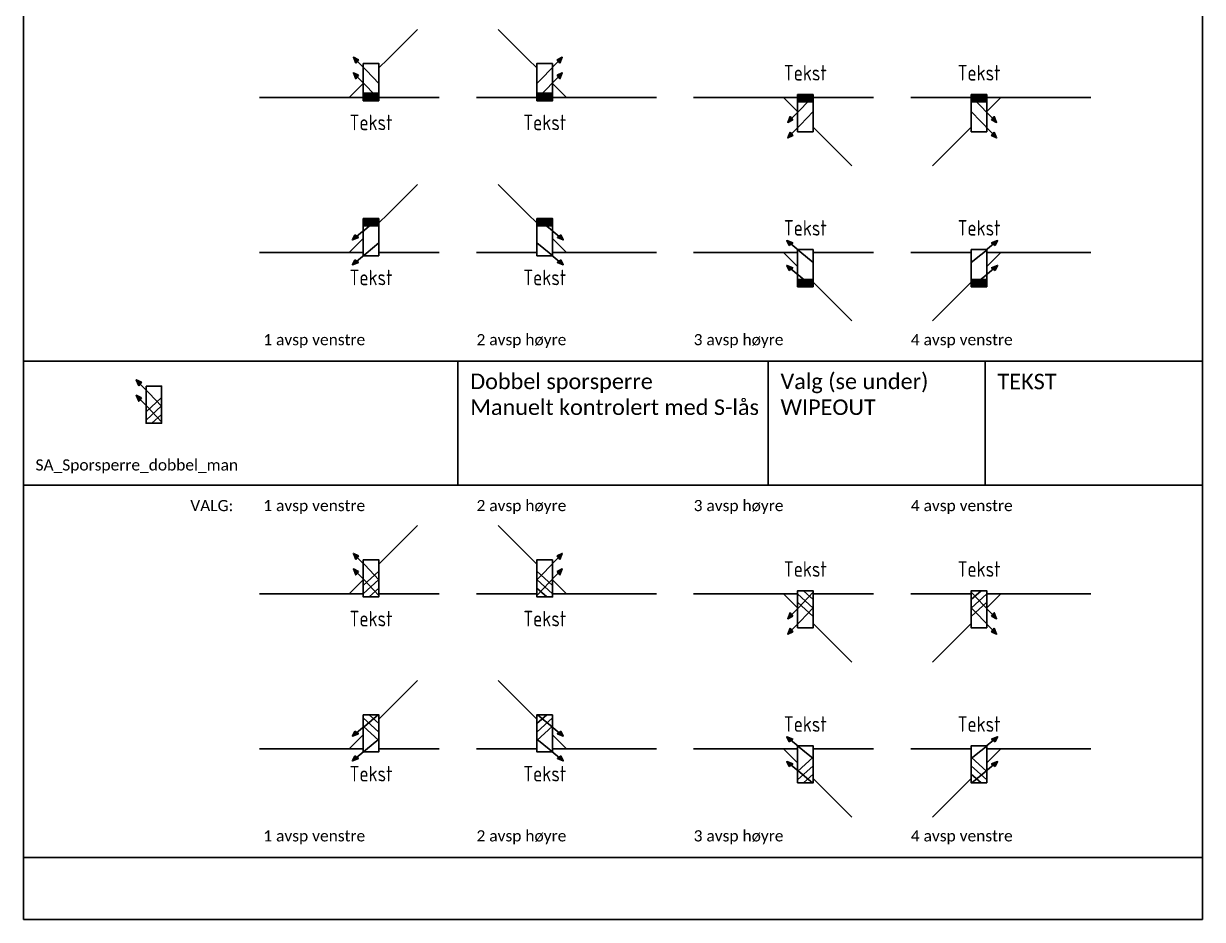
# Model space of a CAD drawing. Header units: millimetres. Extents: x -210 to 2500, y -2763 to 277.
# Drawn here: x 630 to 820, y -614 to -469.6 of the extents above; entities that cross this region are included whole.
import ezdxf
from ezdxf.enums import TextEntityAlignment as Align

# ---------------------------------------------------------------- set-up
doc = ezdxf.new("R2010")
doc.units = ezdxf.units.MM
for name, color, linetype in [('RAMME', 5, 'Continuous'), ('RAMME SYMBOLER', 4, 'Continuous'), ('RAMME TEKST', 7, 'Continuous'), ('SIG-Komponenter', 2, 'Continuous'), ('SIG-SPOR enlinje', 5, 'Continuous'), ('SIG_ATT_Tekst25', 2, 'Continuous')]:
    doc.layers.add(name, color=color, linetype=linetype)
doc.layers.add('Wipeout', color=7, linetype='Continuous', true_color=0xfffefd)
doc.styles.add('Calibri', font='calibri.ttf')
doc.styles.add('ISOCP', font='isocp.shx', dxfattribs={"width": 0.9})

# ---------------------------------------------------------------- blocks, each defined once
blk = doc.blocks.new('*U361')
at = {"color": 0, "linetype": 'ByBlock', "lineweight": -2, "elevation": 1}
blk.add_lwpolyline([(1.1, 5.96), (1.17, 6.04), (1.05, 6.1)], close=True, dxfattribs=at)
at = {"color": 0, "linetype": 'ByBlock', "lineweight": -2}
blk.add_lwpolyline([(1.17, 3.54), (1.1, 3.46), (1.05, 3.6)], close=True, dxfattribs=at)
at = {"layer": 'SIG_ATT_Tekst25', "style": 'ISOCP', "width": 0.9}
blk.add_attdef('TEKST', text='', height=2.5, dxfattribs=at).set_placement((3.5, -4, -2), align=Align.MIDDLE_CENTER)
blk.add_wipeout([(2.25, -0.5), (4.75, -0.5), (4.75, 5.5), (2.25, 5.5)]).dxf.layer = 'Wipeout'
at = {"linetype": 'ByBlock', "lineweight": -2}
h = blk.add_hatch(color=0, dxfattribs=at)
h.dxf.hatch_style = 1
h.paths.add_polyline_path([(1.05, 5.55), (1.48, 6.11), (0.67, 6.51)])
h = blk.add_hatch(color=0, dxfattribs=at)
h.dxf.hatch_style = 1
h.paths.add_polyline_path([(1.48, 3.61), (1.05, 3.05), (0.67, 4.01)])
h = blk.add_hatch(color=0, dxfattribs=at)
h.dxf.hatch_style = 1
h.paths.add_polyline_path([(2.25, -0.5), (4.75, -0.5), (4.75, 0.7), (2.25, 0.7)])
at = {"color": 0, "linetype": 'ByBlock', "lineweight": -2}
for p, q in [((4.75, 2.25, 1), (0.67, 6.51, 1)), ((4.75, 2.25, 1), (0.67, 6.51, 1)), ((2.85, 0.1), (4.15, 0.1))]:
    blk.add_line(p, q, dxfattribs=at)
at = {"color": 0, "linetype": 'ByBlock', "lineweight": -2, "elevation": 1}
for points in [[(1.05, 5.55), (1.48, 6.11), (0.67, 6.51)], [(1.08, 5.75), (1.33, 6.08), (0.86, 6.31)]]:
    blk.add_lwpolyline(points, close=True, dxfattribs=at)
at = {"color": 0, "linetype": 'ByBlock', "lineweight": -2}
for points in [[(1.48, 3.61), (1.05, 3.05), (0.67, 4.01), (1.48, 3.61)], [(0.67, 4.01), (4.75, -0.25)]]:
    blk.add_lwpolyline(points, dxfattribs=at)
for points in [[(1.33, 3.58), (1.08, 3.25), (0.86, 3.81)], [(2.25, 5.5), (4.75, 5.5), (4.75, -0.5), (2.25, -0.5)], [(2.25, -0.5), (4.75, -0.5), (4.75, 0.7), (2.25, 0.7)], [(2.3, -0.45), (4.7, -0.45), (4.7, 0.65), (2.3, 0.65)], [(2.35, -0.4), (4.65, -0.4), (4.65, 0.6), (2.35, 0.6)], [(2.4, -0.35), (4.6, -0.35), (4.6, 0.55), (2.4, 0.55)], [(2.45, -0.3), (4.55, -0.3), (4.55, 0.5), (2.45, 0.5)], [(2.5, -0.25), (4.5, -0.25), (4.5, 0.45), (2.5, 0.45)], [(2.55, -0.2), (4.45, -0.2), (4.45, 0.4), (2.55, 0.4)], [(2.6, -0.15), (4.4, -0.15), (4.4, 0.35), (2.6, 0.35)], [(2.65, -0.1), (4.35, -0.1), (4.35, 0.3), (2.65, 0.3)], [(2.7, -0.05), (4.3, -0.05), (4.3, 0.25), (2.7, 0.25)], [(2.75, 0), (4.25, 0), (4.25, 0.2), (2.75, 0.2)], [(2.8, 0.05), (4.2, 0.05), (4.2, 0.15), (2.8, 0.15)]]:
    blk.add_lwpolyline(points, close=True, dxfattribs=at)
blk = doc.blocks.new('*U362')
at = {"color": 0, "linetype": 'ByBlock', "lineweight": -2, "elevation": 1}
blk.add_lwpolyline([(-1.1, 5.96), (-1.17, 6.04), (-1.05, 6.1)], close=True, dxfattribs=at)
at = {"color": 0, "linetype": 'ByBlock', "lineweight": -2}
blk.add_lwpolyline([(-1.17, 3.54), (-1.1, 3.46), (-1.05, 3.6)], close=True, dxfattribs=at)
at = {"layer": 'SIG_ATT_Tekst25', "style": 'ISOCP', "width": 0.9}
blk.add_attdef('TEKST', text='', height=2.5, dxfattribs=at).set_placement((-3.5, -4, -2), align=Align.MIDDLE_CENTER)
blk.add_wipeout([(-2.25, -0.5), (-4.75, -0.5), (-4.75, 5.5), (-2.25, 5.5)]).dxf.layer = 'Wipeout'
at = {"linetype": 'ByBlock', "lineweight": -2}
h = blk.add_hatch(color=0, dxfattribs=at)
h.dxf.hatch_style = 1
h.paths.add_polyline_path([(-1.05, 5.55), (-1.48, 6.11), (-0.67, 6.51)])
h = blk.add_hatch(color=0, dxfattribs=at)
h.dxf.hatch_style = 1
h.paths.add_polyline_path([(-1.48, 3.61), (-1.05, 3.05), (-0.67, 4.01)])
h = blk.add_hatch(color=0, dxfattribs=at)
h.dxf.hatch_style = 1
h.paths.add_polyline_path([(-2.25, -0.5), (-4.75, -0.5), (-4.75, 0.7), (-2.25, 0.7)])
at = {"color": 0, "linetype": 'ByBlock', "lineweight": -2}
for p, q in [((-4.75, 2.25, 1), (-0.67, 6.51, 1)), ((-4.75, 2.25, 1), (-0.67, 6.51, 1)), ((-2.85, 0.1), (-4.15, 0.1))]:
    blk.add_line(p, q, dxfattribs=at)
at = {"color": 0, "linetype": 'ByBlock', "lineweight": -2, "elevation": 1}
for points in [[(-1.05, 5.55), (-1.48, 6.11), (-0.67, 6.51)], [(-1.08, 5.75), (-1.33, 6.08), (-0.86, 6.31)]]:
    blk.add_lwpolyline(points, close=True, dxfattribs=at)
at = {"color": 0, "linetype": 'ByBlock', "lineweight": -2}
for points in [[(-2.25, 5.5), (-4.75, 5.5), (-4.75, -0.5), (-2.25, -0.5)], [(-1.33, 3.58), (-1.08, 3.25), (-0.86, 3.81)], [(-2.25, -0.5), (-4.75, -0.5), (-4.75, 0.7), (-2.25, 0.7)], [(-2.3, -0.45), (-4.7, -0.45), (-4.7, 0.65), (-2.3, 0.65)], [(-2.35, -0.4), (-4.65, -0.4), (-4.65, 0.6), (-2.35, 0.6)], [(-2.4, -0.35), (-4.6, -0.35), (-4.6, 0.55), (-2.4, 0.55)], [(-2.45, -0.3), (-4.55, -0.3), (-4.55, 0.5), (-2.45, 0.5)], [(-2.5, -0.25), (-4.5, -0.25), (-4.5, 0.45), (-2.5, 0.45)], [(-2.55, -0.2), (-4.45, -0.2), (-4.45, 0.4), (-2.55, 0.4)], [(-2.6, -0.15), (-4.4, -0.15), (-4.4, 0.35), (-2.6, 0.35)], [(-2.65, -0.1), (-4.35, -0.1), (-4.35, 0.3), (-2.65, 0.3)], [(-2.7, -0.05), (-4.3, -0.05), (-4.3, 0.25), (-2.7, 0.25)], [(-2.75, 0), (-4.25, 0), (-4.25, 0.2), (-2.75, 0.2)], [(-2.8, 0.05), (-4.2, 0.05), (-4.2, 0.15), (-2.8, 0.15)]]:
    blk.add_lwpolyline(points, close=True, dxfattribs=at)
for points in [[(-0.67, 4.01), (-4.75, -0.25)], [(-1.48, 3.61), (-1.05, 3.05), (-0.67, 4.01), (-1.48, 3.61)]]:
    blk.add_lwpolyline(points, dxfattribs=at)
blk = doc.blocks.new('*U363')
at = {"color": 0, "linetype": 'ByBlock', "lineweight": -2}
blk.add_lwpolyline([(1.17, -3.54), (1.1, -3.46), (1.05, -3.6)], close=True, dxfattribs=at)
at = {"color": 0, "linetype": 'ByBlock', "lineweight": -2, "elevation": 1}
blk.add_lwpolyline([(1.1, -5.96), (1.17, -6.04), (1.05, -6.1)], close=True, dxfattribs=at)
at = {"layer": 'SIG_ATT_Tekst25', "style": 'ISOCP', "width": 0.9}
blk.add_attdef('TEKST', text='', height=2.5, dxfattribs=at).set_placement((3.5, 4, -2), align=Align.MIDDLE_CENTER)
blk.add_wipeout([(2.25, 0.5), (4.75, 0.5), (4.75, -5.5), (2.25, -5.5)]).dxf.layer = 'Wipeout'
at = {"linetype": 'ByBlock', "lineweight": -2}
h = blk.add_hatch(color=0, dxfattribs=at)
h.dxf.hatch_style = 1
h.paths.add_polyline_path([(2.25, 0.5), (4.75, 0.5), (4.75, -0.7), (2.25, -0.7)])
h = blk.add_hatch(color=0, dxfattribs=at)
h.dxf.hatch_style = 1
h.paths.add_polyline_path([(1.48, -3.61), (1.05, -3.05), (0.67, -4.01)])
h = blk.add_hatch(color=0, dxfattribs=at)
h.dxf.hatch_style = 1
h.paths.add_polyline_path([(1.05, -5.55), (1.48, -6.11), (0.67, -6.51)])
at = {"color": 0, "linetype": 'ByBlock', "lineweight": -2}
for p, q in [((2.85, -0.1), (4.15, -0.1)), ((4.75, -2.25, 1), (0.67, -6.51, 1)), ((4.75, -2.25, 1), (0.67, -6.51, 1))]:
    blk.add_line(p, q, dxfattribs=at)
for points in [[(0.67, -4.01), (4.75, 0.25)], [(1.48, -3.61), (1.05, -3.05), (0.67, -4.01), (1.48, -3.61)]]:
    blk.add_lwpolyline(points, dxfattribs=at)
for points in [[(2.25, -5.5), (4.75, -5.5), (4.75, 0.5), (2.25, 0.5)], [(2.25, 0.5), (4.75, 0.5), (4.75, -0.7), (2.25, -0.7)], [(2.3, 0.45), (4.7, 0.45), (4.7, -0.65), (2.3, -0.65)], [(2.35, 0.4), (4.65, 0.4), (4.65, -0.6), (2.35, -0.6)], [(2.4, 0.35), (4.6, 0.35), (4.6, -0.55), (2.4, -0.55)], [(2.45, 0.3), (4.55, 0.3), (4.55, -0.5), (2.45, -0.5)], [(2.5, 0.25), (4.5, 0.25), (4.5, -0.45), (2.5, -0.45)], [(2.55, 0.2), (4.45, 0.2), (4.45, -0.4), (2.55, -0.4)], [(2.6, 0.15), (4.4, 0.15), (4.4, -0.35), (2.6, -0.35)], [(2.65, 0.1), (4.35, 0.1), (4.35, -0.3), (2.65, -0.3)], [(2.7, 0.05), (4.3, 0.05), (4.3, -0.25), (2.7, -0.25)], [(2.75, 0), (4.25, 0), (4.25, -0.2), (2.75, -0.2)], [(2.8, -0.05), (4.2, -0.05), (4.2, -0.15), (2.8, -0.15)], [(1.33, -3.58), (1.08, -3.25), (0.86, -3.81)]]:
    blk.add_lwpolyline(points, close=True, dxfattribs=at)
at = {"color": 0, "linetype": 'ByBlock', "lineweight": -2, "elevation": 1}
for points in [[(1.05, -5.55), (1.48, -6.11), (0.67, -6.51)], [(1.08, -5.75), (1.33, -6.08), (0.86, -6.31)]]:
    blk.add_lwpolyline(points, close=True, dxfattribs=at)
blk = doc.blocks.new('*U364')
at = {"color": 0, "linetype": 'ByBlock', "lineweight": -2}
blk.add_lwpolyline([(-1.17, -3.54), (-1.1, -3.46), (-1.05, -3.6)], close=True, dxfattribs=at)
at = {"color": 0, "linetype": 'ByBlock', "lineweight": -2, "elevation": 1}
blk.add_lwpolyline([(-1.1, -5.96), (-1.17, -6.04), (-1.05, -6.1)], close=True, dxfattribs=at)
at = {"layer": 'SIG_ATT_Tekst25', "style": 'ISOCP', "width": 0.9}
blk.add_attdef('TEKST', text='', height=2.5, dxfattribs=at).set_placement((-3.5, 4, -2), align=Align.MIDDLE_CENTER)
blk.add_wipeout([(-2.25, 0.5), (-4.75, 0.5), (-4.75, -5.5), (-2.25, -5.5)]).dxf.layer = 'Wipeout'
at = {"linetype": 'ByBlock', "lineweight": -2}
h = blk.add_hatch(color=0, dxfattribs=at)
h.dxf.hatch_style = 1
h.paths.add_polyline_path([(-2.25, 0.5), (-4.75, 0.5), (-4.75, -0.7), (-2.25, -0.7)])
h = blk.add_hatch(color=0, dxfattribs=at)
h.dxf.hatch_style = 1
h.paths.add_polyline_path([(-1.48, -3.61), (-1.05, -3.05), (-0.67, -4.01)])
h = blk.add_hatch(color=0, dxfattribs=at)
h.dxf.hatch_style = 1
h.paths.add_polyline_path([(-1.05, -5.55), (-1.48, -6.11), (-0.67, -6.51)])
at = {"color": 0, "linetype": 'ByBlock', "lineweight": -2}
for p, q in [((-2.85, -0.1), (-4.15, -0.1)), ((-4.75, -2.25, 1), (-0.67, -6.51, 1)), ((-4.75, -2.25, 1), (-0.67, -6.51, 1))]:
    blk.add_line(p, q, dxfattribs=at)
for points in [[(-2.25, -5.5), (-4.75, -5.5), (-4.75, 0.5), (-2.25, 0.5)], [(-2.25, 0.5), (-4.75, 0.5), (-4.75, -0.7), (-2.25, -0.7)], [(-2.3, 0.45), (-4.7, 0.45), (-4.7, -0.65), (-2.3, -0.65)], [(-2.35, 0.4), (-4.65, 0.4), (-4.65, -0.6), (-2.35, -0.6)], [(-2.4, 0.35), (-4.6, 0.35), (-4.6, -0.55), (-2.4, -0.55)], [(-2.45, 0.3), (-4.55, 0.3), (-4.55, -0.5), (-2.45, -0.5)], [(-2.5, 0.25), (-4.5, 0.25), (-4.5, -0.45), (-2.5, -0.45)], [(-2.55, 0.2), (-4.45, 0.2), (-4.45, -0.4), (-2.55, -0.4)], [(-2.6, 0.15), (-4.4, 0.15), (-4.4, -0.35), (-2.6, -0.35)], [(-2.65, 0.1), (-4.35, 0.1), (-4.35, -0.3), (-2.65, -0.3)], [(-2.7, 0.05), (-4.3, 0.05), (-4.3, -0.25), (-2.7, -0.25)], [(-2.75, 0), (-4.25, 0), (-4.25, -0.2), (-2.75, -0.2)], [(-2.8, -0.05), (-4.2, -0.05), (-4.2, -0.15), (-2.8, -0.15)], [(-1.33, -3.58), (-1.08, -3.25), (-0.86, -3.81)]]:
    blk.add_lwpolyline(points, close=True, dxfattribs=at)
for points in [[(-0.67, -4.01), (-4.75, 0.25)], [(-1.48, -3.61), (-1.05, -3.05), (-0.67, -4.01), (-1.48, -3.61)]]:
    blk.add_lwpolyline(points, dxfattribs=at)
at = {"color": 0, "linetype": 'ByBlock', "lineweight": -2, "elevation": 1}
for points in [[(-1.05, -5.55), (-1.48, -6.11), (-0.67, -6.51)], [(-1.08, -5.75), (-1.33, -6.08), (-0.86, -6.31)]]:
    blk.add_lwpolyline(points, close=True, dxfattribs=at)
blk = doc.blocks.new('*U365')
at = {"color": 0, "linetype": 'ByBlock', "lineweight": -2}
for points in [[(0.95, 2.71), (1.27, 2.46), (0.72, 2.24)], [(0.98, 2.55), (1.07, 2.49), (0.92, 2.43)], [(0.95, -1.29), (1.27, -1.54), (0.72, -1.76)], [(0.98, -1.44), (1.07, -1.51), (0.92, -1.57)]]:
    blk.add_lwpolyline(points, close=True, dxfattribs=at)
at = {"layer": 'SIG_ATT_Tekst25', "style": 'ISOCP', "width": 0.9}
blk.add_attdef('TEKST', text='', height=2.5, dxfattribs=at).set_placement((3.5, -4, -2), align=Align.MIDDLE_CENTER)
blk.add_wipeout([(2.25, -0.5), (4.75, -0.5), (4.75, 5.5), (2.25, 5.5)]).dxf.layer = 'Wipeout'
at = {"linetype": 'ByBlock', "lineweight": -2}
h = blk.add_hatch(color=0, dxfattribs=at)
h.dxf.hatch_style = 1
h.paths.add_polyline_path([(2.25, 4.3), (4.75, 4.3), (4.75, 5.5), (2.25, 5.5)])
h = blk.add_hatch(color=0, dxfattribs=at)
h.dxf.hatch_style = 1
h.paths.add_polyline_path([(0.91, 2.86), (1.47, 2.43), (0.51, 2.05)])
h = blk.add_hatch(color=0, dxfattribs=at)
h.dxf.hatch_style = 1
h.paths.add_polyline_path([(0.91, -1.14), (1.47, -1.57), (0.51, -1.94)])
at = {"color": 0, "linetype": 'ByBlock', "lineweight": -2}
for p, q in [((4.66, 5.5), (0.51, 2.05)), ((2.85, 4.9), (4.15, 4.9)), ((4.75, 1.58), (0.51, -1.94))]:
    blk.add_line(p, q, dxfattribs=at)
for points in [[(2.25, 5.5), (4.75, 5.5), (4.75, -0.5), (2.25, -0.5)], [(2.25, 4.3), (4.75, 4.3), (4.75, 5.5), (2.25, 5.5)], [(2.3, 4.35), (4.7, 4.35), (4.7, 5.45), (2.3, 5.45)], [(2.35, 4.4), (4.65, 4.4), (4.65, 5.4), (2.35, 5.4)], [(2.4, 4.45), (4.6, 4.45), (4.6, 5.35), (2.4, 5.35)], [(2.45, 4.5), (4.55, 4.5), (4.55, 5.3), (2.45, 5.3)], [(2.5, 4.55), (4.5, 4.55), (4.5, 5.25), (2.5, 5.25)], [(2.55, 4.6), (4.45, 4.6), (4.45, 5.2), (2.55, 5.2)], [(2.6, 4.65), (4.4, 4.65), (4.4, 5.15), (2.6, 5.15)], [(2.65, 4.7), (4.35, 4.7), (4.35, 5.1), (2.65, 5.1)], [(2.7, 4.75), (4.3, 4.75), (4.3, 5.05), (2.7, 5.05)], [(2.75, 4.8), (4.25, 4.8), (4.25, 5), (2.75, 5)], [(2.8, 4.85), (4.2, 4.85), (4.2, 4.95), (2.8, 4.95)], [(0.91, 2.86), (1.47, 2.43), (0.51, 2.05)], [(0.91, -1.14), (1.47, -1.57), (0.51, -1.94)]]:
    blk.add_lwpolyline(points, close=True, dxfattribs=at)
blk = doc.blocks.new('*U366')
at = {"color": 0, "linetype": 'ByBlock', "lineweight": -2}
for points in [[(-0.95, 2.71), (-1.27, 2.46), (-0.72, 2.24)], [(-0.98, 2.55), (-1.07, 2.49), (-0.92, 2.43)], [(-0.95, -1.29), (-1.27, -1.54), (-0.72, -1.76)], [(-0.98, -1.44), (-1.07, -1.51), (-0.92, -1.57)]]:
    blk.add_lwpolyline(points, close=True, dxfattribs=at)
at = {"layer": 'SIG_ATT_Tekst25', "style": 'ISOCP', "width": 0.9}
blk.add_attdef('TEKST', text='', height=2.5, dxfattribs=at).set_placement((-3.5, -4, -2), align=Align.MIDDLE_CENTER)
blk.add_wipeout([(-2.25, -0.5), (-4.75, -0.5), (-4.75, 5.5), (-2.25, 5.5)]).dxf.layer = 'Wipeout'
at = {"linetype": 'ByBlock', "lineweight": -2}
h = blk.add_hatch(color=0, dxfattribs=at)
h.dxf.hatch_style = 1
h.paths.add_polyline_path([(-2.25, 4.3), (-4.75, 4.3), (-4.75, 5.5), (-2.25, 5.5)])
h = blk.add_hatch(color=0, dxfattribs=at)
h.dxf.hatch_style = 1
h.paths.add_polyline_path([(-0.91, 2.86), (-1.47, 2.43), (-0.51, 2.05)])
h = blk.add_hatch(color=0, dxfattribs=at)
h.dxf.hatch_style = 1
h.paths.add_polyline_path([(-0.91, -1.14), (-1.47, -1.57), (-0.51, -1.94)])
at = {"color": 0, "linetype": 'ByBlock', "lineweight": -2}
for p, q in [((-4.66, 5.5), (-0.51, 2.05)), ((-2.85, 4.9), (-4.15, 4.9)), ((-4.75, 1.58), (-0.51, -1.94))]:
    blk.add_line(p, q, dxfattribs=at)
for points in [[(-2.25, 5.5), (-4.75, 5.5), (-4.75, -0.5), (-2.25, -0.5)], [(-2.25, 4.3), (-4.75, 4.3), (-4.75, 5.5), (-2.25, 5.5)], [(-2.3, 4.35), (-4.7, 4.35), (-4.7, 5.45), (-2.3, 5.45)], [(-2.35, 4.4), (-4.65, 4.4), (-4.65, 5.4), (-2.35, 5.4)], [(-2.4, 4.45), (-4.6, 4.45), (-4.6, 5.35), (-2.4, 5.35)], [(-2.45, 4.5), (-4.55, 4.5), (-4.55, 5.3), (-2.45, 5.3)], [(-2.5, 4.55), (-4.5, 4.55), (-4.5, 5.25), (-2.5, 5.25)], [(-2.55, 4.6), (-4.45, 4.6), (-4.45, 5.2), (-2.55, 5.2)], [(-2.6, 4.65), (-4.4, 4.65), (-4.4, 5.15), (-2.6, 5.15)], [(-2.65, 4.7), (-4.35, 4.7), (-4.35, 5.1), (-2.65, 5.1)], [(-2.7, 4.75), (-4.3, 4.75), (-4.3, 5.05), (-2.7, 5.05)], [(-2.75, 4.8), (-4.25, 4.8), (-4.25, 5), (-2.75, 5)], [(-2.8, 4.85), (-4.2, 4.85), (-4.2, 4.95), (-2.8, 4.95)], [(-0.91, 2.86), (-1.47, 2.43), (-0.51, 2.05)], [(-0.91, -1.14), (-1.47, -1.57), (-0.51, -1.94)]]:
    blk.add_lwpolyline(points, close=True, dxfattribs=at)
blk = doc.blocks.new('*U367')
at = {"color": 0, "linetype": 'ByBlock', "lineweight": -2}
for points in [[(0.95, 1.29), (1.27, 1.54), (0.72, 1.76)], [(0.98, 1.44), (1.07, 1.51), (0.92, 1.57)], [(0.95, -2.71), (1.27, -2.46), (0.72, -2.24)], [(0.98, -2.55), (1.07, -2.49), (0.92, -2.43)]]:
    blk.add_lwpolyline(points, close=True, dxfattribs=at)
at = {"layer": 'SIG_ATT_Tekst25', "style": 'ISOCP', "width": 0.9}
blk.add_attdef('TEKST', text='', height=2.5, dxfattribs=at).set_placement((3.5, 4, -2), align=Align.MIDDLE_CENTER)
blk.add_wipeout([(2.25, 0.5), (4.75, 0.5), (4.75, -5.5), (2.25, -5.5)]).dxf.layer = 'Wipeout'
at = {"linetype": 'ByBlock', "lineweight": -2}
h = blk.add_hatch(color=0, dxfattribs=at)
h.dxf.hatch_style = 1
h.paths.add_polyline_path([(0.91, 1.14), (1.47, 1.57), (0.51, 1.94)])
h = blk.add_hatch(color=0, dxfattribs=at)
h.dxf.hatch_style = 1
h.paths.add_polyline_path([(0.91, -2.86), (1.47, -2.43), (0.51, -2.05)])
h = blk.add_hatch(color=0, dxfattribs=at)
h.dxf.hatch_style = 1
h.paths.add_polyline_path([(2.25, -4.3), (4.75, -4.3), (4.75, -5.5), (2.25, -5.5)])
at = {"color": 0, "linetype": 'ByBlock', "lineweight": -2}
for p, q in [((4.75, -1.58), (0.51, 1.94)), ((4.66, -5.5), (0.51, -2.05)), ((2.85, -4.9), (4.15, -4.9))]:
    blk.add_line(p, q, dxfattribs=at)
for points in [[(0.91, 1.14), (1.47, 1.57), (0.51, 1.94)], [(2.25, -5.5), (4.75, -5.5), (4.75, 0.5), (2.25, 0.5)], [(0.91, -2.86), (1.47, -2.43), (0.51, -2.05)], [(2.25, -4.3), (4.75, -4.3), (4.75, -5.5), (2.25, -5.5)], [(2.3, -4.35), (4.7, -4.35), (4.7, -5.45), (2.3, -5.45)], [(2.35, -4.4), (4.65, -4.4), (4.65, -5.4), (2.35, -5.4)], [(2.4, -4.45), (4.6, -4.45), (4.6, -5.35), (2.4, -5.35)], [(2.45, -4.5), (4.55, -4.5), (4.55, -5.3), (2.45, -5.3)], [(2.5, -4.55), (4.5, -4.55), (4.5, -5.25), (2.5, -5.25)], [(2.55, -4.6), (4.45, -4.6), (4.45, -5.2), (2.55, -5.2)], [(2.6, -4.65), (4.4, -4.65), (4.4, -5.15), (2.6, -5.15)], [(2.65, -4.7), (4.35, -4.7), (4.35, -5.1), (2.65, -5.1)], [(2.7, -4.75), (4.3, -4.75), (4.3, -5.05), (2.7, -5.05)], [(2.75, -4.8), (4.25, -4.8), (4.25, -5), (2.75, -5)], [(2.8, -4.85), (4.2, -4.85), (4.2, -4.95), (2.8, -4.95)]]:
    blk.add_lwpolyline(points, close=True, dxfattribs=at)
blk = doc.blocks.new('*U368')
at = {"color": 0, "linetype": 'ByBlock', "lineweight": -2}
for points in [[(-0.95, 1.29), (-1.27, 1.54), (-0.72, 1.76)], [(-0.98, 1.44), (-1.07, 1.51), (-0.92, 1.57)], [(-0.95, -2.71), (-1.27, -2.46), (-0.72, -2.24)], [(-0.98, -2.55), (-1.07, -2.49), (-0.92, -2.43)]]:
    blk.add_lwpolyline(points, close=True, dxfattribs=at)
at = {"layer": 'SIG_ATT_Tekst25', "style": 'ISOCP', "width": 0.9}
blk.add_attdef('TEKST', text='', height=2.5, dxfattribs=at).set_placement((-3.5, 4, -2), align=Align.MIDDLE_CENTER)
blk.add_wipeout([(-2.25, 0.5), (-4.75, 0.5), (-4.75, -5.5), (-2.25, -5.5)]).dxf.layer = 'Wipeout'
at = {"linetype": 'ByBlock', "lineweight": -2}
h = blk.add_hatch(color=0, dxfattribs=at)
h.dxf.hatch_style = 1
h.paths.add_polyline_path([(-0.91, 1.14), (-1.47, 1.57), (-0.51, 1.94)])
h = blk.add_hatch(color=0, dxfattribs=at)
h.dxf.hatch_style = 1
h.paths.add_polyline_path([(-0.91, -2.86), (-1.47, -2.43), (-0.51, -2.05)])
h = blk.add_hatch(color=0, dxfattribs=at)
h.dxf.hatch_style = 1
h.paths.add_polyline_path([(-2.25, -4.3), (-4.75, -4.3), (-4.75, -5.5), (-2.25, -5.5)])
at = {"color": 0, "linetype": 'ByBlock', "lineweight": -2}
for p, q in [((-4.75, -1.58), (-0.51, 1.94)), ((-4.66, -5.5), (-0.51, -2.05)), ((-2.85, -4.9), (-4.15, -4.9))]:
    blk.add_line(p, q, dxfattribs=at)
for points in [[(-0.91, 1.14), (-1.47, 1.57), (-0.51, 1.94)], [(-2.25, -5.5), (-4.75, -5.5), (-4.75, 0.5), (-2.25, 0.5)], [(-0.91, -2.86), (-1.47, -2.43), (-0.51, -2.05)], [(-2.25, -4.3), (-4.75, -4.3), (-4.75, -5.5), (-2.25, -5.5)], [(-2.3, -4.35), (-4.7, -4.35), (-4.7, -5.45), (-2.3, -5.45)], [(-2.35, -4.4), (-4.65, -4.4), (-4.65, -5.4), (-2.35, -5.4)], [(-2.4, -4.45), (-4.6, -4.45), (-4.6, -5.35), (-2.4, -5.35)], [(-2.45, -4.5), (-4.55, -4.5), (-4.55, -5.3), (-2.45, -5.3)], [(-2.5, -4.55), (-4.5, -4.55), (-4.5, -5.25), (-2.5, -5.25)], [(-2.55, -4.6), (-4.45, -4.6), (-4.45, -5.2), (-2.55, -5.2)], [(-2.6, -4.65), (-4.4, -4.65), (-4.4, -5.15), (-2.6, -5.15)], [(-2.65, -4.7), (-4.35, -4.7), (-4.35, -5.1), (-2.65, -5.1)], [(-2.7, -4.75), (-4.3, -4.75), (-4.3, -5.05), (-2.7, -5.05)], [(-2.75, -4.8), (-4.25, -4.8), (-4.25, -5), (-2.75, -5)], [(-2.8, -4.85), (-4.2, -4.85), (-4.2, -4.95), (-2.8, -4.95)]]:
    blk.add_lwpolyline(points, close=True, dxfattribs=at)
blk = doc.blocks.new('*U369')
at = {"color": 0, "linetype": 'ByBlock', "lineweight": -2, "elevation": 1}
blk.add_lwpolyline([(1.1, 5.96), (1.17, 6.04), (1.05, 6.1)], close=True, dxfattribs=at)
at = {"color": 0, "linetype": 'ByBlock', "lineweight": -2}
blk.add_lwpolyline([(1.17, 3.54), (1.1, 3.46), (1.05, 3.6)], close=True, dxfattribs=at)
at = {"layer": 'SIG_ATT_Tekst25', "style": 'ISOCP', "width": 0.9}
blk.add_attdef('TEKST', text='', height=2.5, dxfattribs=at).set_placement((3.5, -4, -2), align=Align.MIDDLE_CENTER)
blk.add_wipeout([(2.25, -0.5), (4.75, -0.5), (4.75, 5.5), (2.25, 5.5)]).dxf.layer = 'Wipeout'
at = {"linetype": 'ByBlock', "lineweight": -2}
h = blk.add_hatch(color=0, dxfattribs=at)
h.dxf.hatch_style = 1
h.paths.add_polyline_path([(1.05, 5.55), (1.48, 6.11), (0.67, 6.51)])
h = blk.add_hatch(color=0, dxfattribs=at)
h.dxf.hatch_style = 1
h.paths.add_polyline_path([(1.48, 3.61), (1.05, 3.05), (0.67, 4.01)])
at = {"color": 0, "linetype": 'ByBlock', "lineweight": -2}
for p, q in [((4.75, 2.25, 1), (0.67, 6.51, 1)), ((4.75, 2.25, 1), (0.67, 6.51, 1)), ((4.75, 3.65), (2.25, 1.36)), ((4.75, 2.29), (2.25, 0)), ((4.75, 0.93), (3.18, -0.5))]:
    blk.add_line(p, q, dxfattribs=at)
at = {"color": 0, "linetype": 'ByBlock', "lineweight": -2, "elevation": 1}
for points in [[(1.05, 5.55), (1.48, 6.11), (0.67, 6.51)], [(1.08, 5.75), (1.33, 6.08), (0.86, 6.31)]]:
    blk.add_lwpolyline(points, close=True, dxfattribs=at)
at = {"color": 0, "linetype": 'ByBlock', "lineweight": -2}
for points in [[(1.48, 3.61), (1.05, 3.05), (0.67, 4.01), (1.48, 3.61)], [(0.67, 4.01), (4.75, -0.25)]]:
    blk.add_lwpolyline(points, dxfattribs=at)
for points in [[(1.33, 3.58), (1.08, 3.25), (0.86, 3.81)], [(2.25, 5.5), (4.75, 5.5), (4.75, -0.5), (2.25, -0.5)]]:
    blk.add_lwpolyline(points, close=True, dxfattribs=at)
blk = doc.blocks.new('*U370')
at = {"color": 0, "linetype": 'ByBlock', "lineweight": -2, "elevation": 1}
blk.add_lwpolyline([(-1.1, 5.96), (-1.17, 6.04), (-1.05, 6.1)], close=True, dxfattribs=at)
at = {"color": 0, "linetype": 'ByBlock', "lineweight": -2}
blk.add_lwpolyline([(-1.17, 3.54), (-1.1, 3.46), (-1.05, 3.6)], close=True, dxfattribs=at)
at = {"layer": 'SIG_ATT_Tekst25', "style": 'ISOCP', "width": 0.9}
blk.add_attdef('TEKST', text='', height=2.5, dxfattribs=at).set_placement((-3.5, -4, -2), align=Align.MIDDLE_CENTER)
blk.add_wipeout([(-2.25, -0.5), (-4.75, -0.5), (-4.75, 5.5), (-2.25, 5.5)]).dxf.layer = 'Wipeout'
at = {"linetype": 'ByBlock', "lineweight": -2}
h = blk.add_hatch(color=0, dxfattribs=at)
h.dxf.hatch_style = 1
h.paths.add_polyline_path([(-1.05, 5.55), (-1.48, 6.11), (-0.67, 6.51)])
h = blk.add_hatch(color=0, dxfattribs=at)
h.dxf.hatch_style = 1
h.paths.add_polyline_path([(-1.48, 3.61), (-1.05, 3.05), (-0.67, 4.01)])
at = {"color": 0, "linetype": 'ByBlock', "lineweight": -2}
for p, q in [((-4.75, 2.25, 1), (-0.67, 6.51, 1)), ((-4.75, 2.25, 1), (-0.67, 6.51, 1)), ((-4.75, 3.65), (-2.25, 1.36)), ((-4.75, 2.29), (-2.25, 0)), ((-4.75, 0.93), (-3.18, -0.5))]:
    blk.add_line(p, q, dxfattribs=at)
at = {"color": 0, "linetype": 'ByBlock', "lineweight": -2, "elevation": 1}
for points in [[(-1.05, 5.55), (-1.48, 6.11), (-0.67, 6.51)], [(-1.08, 5.75), (-1.33, 6.08), (-0.86, 6.31)]]:
    blk.add_lwpolyline(points, close=True, dxfattribs=at)
at = {"color": 0, "linetype": 'ByBlock', "lineweight": -2}
for points in [[(-2.25, 5.5), (-4.75, 5.5), (-4.75, -0.5), (-2.25, -0.5)], [(-1.33, 3.58), (-1.08, 3.25), (-0.86, 3.81)]]:
    blk.add_lwpolyline(points, close=True, dxfattribs=at)
for points in [[(-0.67, 4.01), (-4.75, -0.25)], [(-1.48, 3.61), (-1.05, 3.05), (-0.67, 4.01), (-1.48, 3.61)]]:
    blk.add_lwpolyline(points, dxfattribs=at)
blk = doc.blocks.new('*U371')
at = {"color": 0, "linetype": 'ByBlock', "lineweight": -2}
blk.add_lwpolyline([(1.17, -3.54), (1.1, -3.46), (1.05, -3.6)], close=True, dxfattribs=at)
at = {"color": 0, "linetype": 'ByBlock', "lineweight": -2, "elevation": 1}
blk.add_lwpolyline([(1.1, -5.96), (1.17, -6.04), (1.05, -6.1)], close=True, dxfattribs=at)
at = {"layer": 'SIG_ATT_Tekst25', "style": 'ISOCP', "width": 0.9}
blk.add_attdef('TEKST', text='', height=2.5, dxfattribs=at).set_placement((3.5, 4, -2), align=Align.MIDDLE_CENTER)
blk.add_wipeout([(2.25, 0.5), (4.75, 0.5), (4.75, -5.5), (2.25, -5.5)]).dxf.layer = 'Wipeout'
at = {"linetype": 'ByBlock', "lineweight": -2}
h = blk.add_hatch(color=0, dxfattribs=at)
h.dxf.hatch_style = 1
h.paths.add_polyline_path([(1.48, -3.61), (1.05, -3.05), (0.67, -4.01)])
h = blk.add_hatch(color=0, dxfattribs=at)
h.dxf.hatch_style = 1
h.paths.add_polyline_path([(1.05, -5.55), (1.48, -6.11), (0.67, -6.51)])
at = {"color": 0, "linetype": 'ByBlock', "lineweight": -2}
for p, q in [((4.75, -0.93), (3.18, 0.5)), ((4.75, -2.29), (2.25, 0)), ((4.75, -3.65), (2.25, -1.36)), ((4.75, -2.25, 1), (0.67, -6.51, 1)), ((4.75, -2.25, 1), (0.67, -6.51, 1))]:
    blk.add_line(p, q, dxfattribs=at)
for points in [[(0.67, -4.01), (4.75, 0.25)], [(1.48, -3.61), (1.05, -3.05), (0.67, -4.01), (1.48, -3.61)]]:
    blk.add_lwpolyline(points, dxfattribs=at)
for points in [[(2.25, -5.5), (4.75, -5.5), (4.75, 0.5), (2.25, 0.5)], [(1.33, -3.58), (1.08, -3.25), (0.86, -3.81)]]:
    blk.add_lwpolyline(points, close=True, dxfattribs=at)
at = {"color": 0, "linetype": 'ByBlock', "lineweight": -2, "elevation": 1}
for points in [[(1.05, -5.55), (1.48, -6.11), (0.67, -6.51)], [(1.08, -5.75), (1.33, -6.08), (0.86, -6.31)]]:
    blk.add_lwpolyline(points, close=True, dxfattribs=at)
blk = doc.blocks.new('*U372')
at = {"color": 0, "linetype": 'ByBlock', "lineweight": -2}
blk.add_lwpolyline([(-1.17, -3.54), (-1.1, -3.46), (-1.05, -3.6)], close=True, dxfattribs=at)
at = {"color": 0, "linetype": 'ByBlock', "lineweight": -2, "elevation": 1}
blk.add_lwpolyline([(-1.1, -5.96), (-1.17, -6.04), (-1.05, -6.1)], close=True, dxfattribs=at)
at = {"layer": 'SIG_ATT_Tekst25', "style": 'ISOCP', "width": 0.9}
blk.add_attdef('TEKST', text='', height=2.5, dxfattribs=at).set_placement((-3.5, 4, -2), align=Align.MIDDLE_CENTER)
blk.add_wipeout([(-2.25, 0.5), (-4.75, 0.5), (-4.75, -5.5), (-2.25, -5.5)]).dxf.layer = 'Wipeout'
at = {"linetype": 'ByBlock', "lineweight": -2}
h = blk.add_hatch(color=0, dxfattribs=at)
h.dxf.hatch_style = 1
h.paths.add_polyline_path([(-1.48, -3.61), (-1.05, -3.05), (-0.67, -4.01)])
h = blk.add_hatch(color=0, dxfattribs=at)
h.dxf.hatch_style = 1
h.paths.add_polyline_path([(-1.05, -5.55), (-1.48, -6.11), (-0.67, -6.51)])
at = {"color": 0, "linetype": 'ByBlock', "lineweight": -2}
for p, q in [((-4.75, -0.93), (-3.18, 0.5)), ((-4.75, -2.29), (-2.25, 0)), ((-4.75, -3.65), (-2.25, -1.36)), ((-4.75, -2.25, 1), (-0.67, -6.51, 1)), ((-4.75, -2.25, 1), (-0.67, -6.51, 1))]:
    blk.add_line(p, q, dxfattribs=at)
for points in [[(-2.25, -5.5), (-4.75, -5.5), (-4.75, 0.5), (-2.25, 0.5)], [(-1.33, -3.58), (-1.08, -3.25), (-0.86, -3.81)]]:
    blk.add_lwpolyline(points, close=True, dxfattribs=at)
for points in [[(-0.67, -4.01), (-4.75, 0.25)], [(-1.48, -3.61), (-1.05, -3.05), (-0.67, -4.01), (-1.48, -3.61)]]:
    blk.add_lwpolyline(points, dxfattribs=at)
at = {"color": 0, "linetype": 'ByBlock', "lineweight": -2, "elevation": 1}
for points in [[(-1.05, -5.55), (-1.48, -6.11), (-0.67, -6.51)], [(-1.08, -5.75), (-1.33, -6.08), (-0.86, -6.31)]]:
    blk.add_lwpolyline(points, close=True, dxfattribs=at)
blk = doc.blocks.new('*U373')
at = {"color": 0, "linetype": 'ByBlock', "lineweight": -2}
for points in [[(0.95, 2.71), (1.27, 2.46), (0.72, 2.24)], [(0.98, 2.55), (1.07, 2.49), (0.92, 2.43)], [(0.95, -1.29), (1.27, -1.54), (0.72, -1.76)], [(0.98, -1.44), (1.07, -1.51), (0.92, -1.57)]]:
    blk.add_lwpolyline(points, close=True, dxfattribs=at)
at = {"layer": 'SIG_ATT_Tekst25', "style": 'ISOCP', "width": 0.9}
blk.add_attdef('TEKST', text='', height=2.5, dxfattribs=at).set_placement((3.5, -4, -2), align=Align.MIDDLE_CENTER)
blk.add_wipeout([(2.25, -0.5), (4.75, -0.5), (4.75, 5.5), (2.25, 5.5)]).dxf.layer = 'Wipeout'
at = {"linetype": 'ByBlock', "lineweight": -2}
h = blk.add_hatch(color=0, dxfattribs=at)
h.dxf.hatch_style = 1
h.paths.add_polyline_path([(0.91, 2.86), (1.47, 2.43), (0.51, 2.05)])
h = blk.add_hatch(color=0, dxfattribs=at)
h.dxf.hatch_style = 1
h.paths.add_polyline_path([(0.91, -1.14), (1.47, -1.57), (0.51, -1.94)])
at = {"color": 0, "linetype": 'ByBlock', "lineweight": -2}
for p, q in [((4.66, 5.5), (0.51, 2.05)), ((4.75, 2.71), (2.25, 5)), ((4.75, 4.07), (3.18, 5.5)), ((4.75, 1.35), (2.25, 3.64)), ((4.75, 1.58), (0.51, -1.94))]:
    blk.add_line(p, q, dxfattribs=at)
for points in [[(2.25, 5.5), (4.75, 5.5), (4.75, -0.5), (2.25, -0.5)], [(0.91, 2.86), (1.47, 2.43), (0.51, 2.05)], [(0.91, -1.14), (1.47, -1.57), (0.51, -1.94)]]:
    blk.add_lwpolyline(points, close=True, dxfattribs=at)
blk = doc.blocks.new('*U374')
at = {"color": 0, "linetype": 'ByBlock', "lineweight": -2}
for points in [[(-0.95, 2.71), (-1.27, 2.46), (-0.72, 2.24)], [(-0.98, 2.55), (-1.07, 2.49), (-0.92, 2.43)], [(-0.95, -1.29), (-1.27, -1.54), (-0.72, -1.76)], [(-0.98, -1.44), (-1.07, -1.51), (-0.92, -1.57)]]:
    blk.add_lwpolyline(points, close=True, dxfattribs=at)
at = {"layer": 'SIG_ATT_Tekst25', "style": 'ISOCP', "width": 0.9}
blk.add_attdef('TEKST', text='', height=2.5, dxfattribs=at).set_placement((-3.5, -4, -2), align=Align.MIDDLE_CENTER)
blk.add_wipeout([(-2.25, -0.5), (-4.75, -0.5), (-4.75, 5.5), (-2.25, 5.5)]).dxf.layer = 'Wipeout'
at = {"linetype": 'ByBlock', "lineweight": -2}
h = blk.add_hatch(color=0, dxfattribs=at)
h.dxf.hatch_style = 1
h.paths.add_polyline_path([(-0.91, 2.86), (-1.47, 2.43), (-0.51, 2.05)])
h = blk.add_hatch(color=0, dxfattribs=at)
h.dxf.hatch_style = 1
h.paths.add_polyline_path([(-0.91, -1.14), (-1.47, -1.57), (-0.51, -1.94)])
at = {"color": 0, "linetype": 'ByBlock', "lineweight": -2}
for p, q in [((-4.75, 4.07), (-3.18, 5.5)), ((-4.75, 2.71), (-2.25, 5)), ((-4.66, 5.5), (-0.51, 2.05)), ((-4.75, 1.35), (-2.25, 3.64)), ((-4.75, 1.58), (-0.51, -1.94))]:
    blk.add_line(p, q, dxfattribs=at)
for points in [[(-2.25, 5.5), (-4.75, 5.5), (-4.75, -0.5), (-2.25, -0.5)], [(-0.91, 2.86), (-1.47, 2.43), (-0.51, 2.05)], [(-0.91, -1.14), (-1.47, -1.57), (-0.51, -1.94)]]:
    blk.add_lwpolyline(points, close=True, dxfattribs=at)
blk = doc.blocks.new('*U375')
at = {"color": 0, "linetype": 'ByBlock', "lineweight": -2}
for points in [[(0.95, 1.29), (1.27, 1.54), (0.72, 1.76)], [(0.98, 1.44), (1.07, 1.51), (0.92, 1.57)], [(0.95, -2.71), (1.27, -2.46), (0.72, -2.24)], [(0.98, -2.55), (1.07, -2.49), (0.92, -2.43)]]:
    blk.add_lwpolyline(points, close=True, dxfattribs=at)
at = {"layer": 'SIG_ATT_Tekst25', "style": 'ISOCP', "width": 0.9}
blk.add_attdef('TEKST', text='', height=2.5, dxfattribs=at).set_placement((3.5, 4, -2), align=Align.MIDDLE_CENTER)
blk.add_wipeout([(2.25, 0.5), (4.75, 0.5), (4.75, -5.5), (2.25, -5.5)]).dxf.layer = 'Wipeout'
at = {"linetype": 'ByBlock', "lineweight": -2}
h = blk.add_hatch(color=0, dxfattribs=at)
h.dxf.hatch_style = 1
h.paths.add_polyline_path([(0.91, 1.14), (1.47, 1.57), (0.51, 1.94)])
h = blk.add_hatch(color=0, dxfattribs=at)
h.dxf.hatch_style = 1
h.paths.add_polyline_path([(0.91, -2.86), (1.47, -2.43), (0.51, -2.05)])
at = {"color": 0, "linetype": 'ByBlock', "lineweight": -2}
for p, q in [((4.75, -1.58), (0.51, 1.94)), ((4.75, -1.35), (2.25, -3.64)), ((4.66, -5.5), (0.51, -2.05)), ((4.75, -2.71), (2.25, -5)), ((4.75, -4.07), (3.18, -5.5))]:
    blk.add_line(p, q, dxfattribs=at)
for points in [[(0.91, 1.14), (1.47, 1.57), (0.51, 1.94)], [(2.25, -5.5), (4.75, -5.5), (4.75, 0.5), (2.25, 0.5)], [(0.91, -2.86), (1.47, -2.43), (0.51, -2.05)]]:
    blk.add_lwpolyline(points, close=True, dxfattribs=at)
blk = doc.blocks.new('*U376')
at = {"color": 0, "linetype": 'ByBlock', "lineweight": -2}
for points in [[(-0.95, 1.29), (-1.27, 1.54), (-0.72, 1.76)], [(-0.98, 1.44), (-1.07, 1.51), (-0.92, 1.57)], [(-0.95, -2.71), (-1.27, -2.46), (-0.72, -2.24)], [(-0.98, -2.55), (-1.07, -2.49), (-0.92, -2.43)]]:
    blk.add_lwpolyline(points, close=True, dxfattribs=at)
at = {"layer": 'SIG_ATT_Tekst25', "style": 'ISOCP', "width": 0.9}
blk.add_attdef('TEKST', text='', height=2.5, dxfattribs=at).set_placement((-3.5, 4, -2), align=Align.MIDDLE_CENTER)
blk.add_wipeout([(-2.25, 0.5), (-4.75, 0.5), (-4.75, -5.5), (-2.25, -5.5)]).dxf.layer = 'Wipeout'
at = {"linetype": 'ByBlock', "lineweight": -2}
h = blk.add_hatch(color=0, dxfattribs=at)
h.dxf.hatch_style = 1
h.paths.add_polyline_path([(-0.91, 1.14), (-1.47, 1.57), (-0.51, 1.94)])
h = blk.add_hatch(color=0, dxfattribs=at)
h.dxf.hatch_style = 1
h.paths.add_polyline_path([(-0.91, -2.86), (-1.47, -2.43), (-0.51, -2.05)])
at = {"color": 0, "linetype": 'ByBlock', "lineweight": -2}
for p, q in [((-4.75, -1.58), (-0.51, 1.94)), ((-4.75, -1.35), (-2.25, -3.64)), ((-4.75, -2.71), (-2.25, -5)), ((-4.66, -5.5), (-0.51, -2.05)), ((-4.75, -4.07), (-3.18, -5.5))]:
    blk.add_line(p, q, dxfattribs=at)
for points in [[(-0.91, 1.14), (-1.47, 1.57), (-0.51, 1.94)], [(-2.25, -5.5), (-4.75, -5.5), (-4.75, 0.5), (-2.25, 0.5)], [(-0.91, -2.86), (-1.47, -2.43), (-0.51, -2.05)]]:
    blk.add_lwpolyline(points, close=True, dxfattribs=at)

msp = doc.modelspace()

# ---------------------------------------------------------------- linework, layer by layer
at = {"layer": 'RAMME'}
msp.add_lwpolyline([(820, -337), (630, -337), (630, -614), (820, -614)], close=True, dxfattribs=at)
at = {"layer": 'RAMME SYMBOLER'}
for p, q in [((630, -524), (820, -524)), ((700, -524), (700, -544)), ((750, -524), (750, -544)), ((785, -524), (785, -544)), ((630, -544), (820, -544)), ((630, -604), (820, -604))]:
    msp.add_line(p, q, dxfattribs=at)
at = {"layer": 'SIG-SPOR enlinje'}
for p, q in [((682.5, -481.5), (693.5, -470.5)), ((717.5, -481.5), (706.5, -470.5)), ((697, -481.5), (668, -481.5)), ((732, -481.5), (703, -481.5)), ((767, -481.5), (738, -481.5)), ((752.5, -481.5), (763.5, -492.5)), ((802, -481.5), (773, -481.5)), ((787.5, -481.5), (776.5, -492.5)), ((682.5, -506.5), (693.5, -495.5)), ((717.5, -506.5), (706.5, -495.5)), ((697, -506.5), (668, -506.5)), ((732, -506.5), (703, -506.5)), ((767, -506.5), (738, -506.5)), ((752.5, -506.5), (763.5, -517.5)), ((802, -506.5), (773, -506.5)), ((787.5, -506.5), (776.5, -517.5)), ((682.5, -561.5), (693.5, -550.5)), ((717.5, -561.5), (706.5, -550.5)), ((697, -561.5), (668, -561.5)), ((732, -561.5), (703, -561.5)), ((767, -561.5), (738, -561.5)), ((752.5, -561.5), (763.5, -572.5)), ((802, -561.5), (773, -561.5)), ((787.5, -561.5), (776.5, -572.5)), ((682.5, -586.5), (693.5, -575.5)), ((717.5, -586.5), (706.5, -575.5)), ((697, -586.5), (668, -586.5)), ((732, -586.5), (703, -586.5)), ((767, -586.5), (738, -586.5)), ((752.5, -586.5), (763.5, -597.5)), ((802, -586.5), (773, -586.5)), ((787.5, -586.5), (776.5, -597.5))]:
    msp.add_line(p, q, dxfattribs=at)

# ---------------------------------------------------------------- texts
at = {"layer": 'RAMME TEKST', "style": 'Calibri'}
msp.add_text('TEKST', height=2.5, dxfattribs=at).set_placement((786.971, -528.525))
at = {"layer": 'RAMME TEKST', "linetype": 'ByBlock', "style": 'Calibri'}
msp.add_text('SA_Sporsperre_dobbel_man', height=1.8, dxfattribs=at).set_placement((631.926, -541.625))
at = {"layer": 'RAMME TEKST', "linetype": 'ByBlock', "attachment_point": 1, "style": 'Calibri'}
for s, insert, char_height, width in [(' 1 avsp venstre', (668, -519.625), 1.8, 29.25), ('2 avsp høyre', (703, -519.625), 1.8, 29.25), ('3 avsp høyre', (738, -519.625), 1.8, 29.25), ('4 avsp venstre', (773, -519.625), 1.8, 29.25), ('Dobbel sporsperre\\PManuelt kontrolert med S-lås', (702, -526), 2.5, 46), ('Valg (se under)\\PWIPEOUT', (752, -526), 2.5, 31.31787), ('VALG:', (656.875, -546.375), 1.8, 8.21364), (' 1 avsp venstre', (668, -546.375), 1.8, 29.25), ('2 avsp høyre', (703, -546.375), 1.8, 29.25), ('3 avsp høyre', (738, -546.375), 1.8, 29.25), ('4 avsp venstre', (773, -546.375), 1.8, 29.25), (' 1 avsp venstre', (668, -599.625), 1.8, 29.25), ('2 avsp høyre', (703, -599.625), 1.8, 29.25), ('3 avsp høyre', (738, -599.625), 1.8, 29.25), ('4 avsp venstre', (773, -599.625), 1.8, 29.25)]:
    msp.add_mtext(s, dxfattribs=dict(at, insert=insert, char_height=char_height, width=width))

# ---------------------------------------------------------------- next in the draw order: block references
at = {"layer": 'SIG-Komponenter'}
for name, p in [('*U361', (682.5, -481.5)), ('*U362', (717.5, -481.5)), ('*U363', (752.5, -481.5)), ('*U364', (787.5, -481.5)), ('*U365', (682.5, -506.5)), ('*U366', (717.5, -506.5)), ('*U367', (752.5, -506.5)), ('*U368', (787.5, -506.5)), ('*U369', (682.5, -561.5)), ('*U370', (717.5, -561.5)), ('*U371', (752.5, -561.5)), ('*U372', (787.5, -561.5)), ('*U373', (682.5, -586.5)), ('*U374', (717.5, -586.5)), ('*U375', (752.5, -586.5)), ('*U376', (787.5, -586.5))]:
    msp.add_blockref(name, p, dxfattribs=at).add_auto_attribs({'TEKST': 'Tekst'})
msp.add_blockref('*U369', (647.5, -533.5), dxfattribs=at)

doc.saveas('drawing.dxf')
